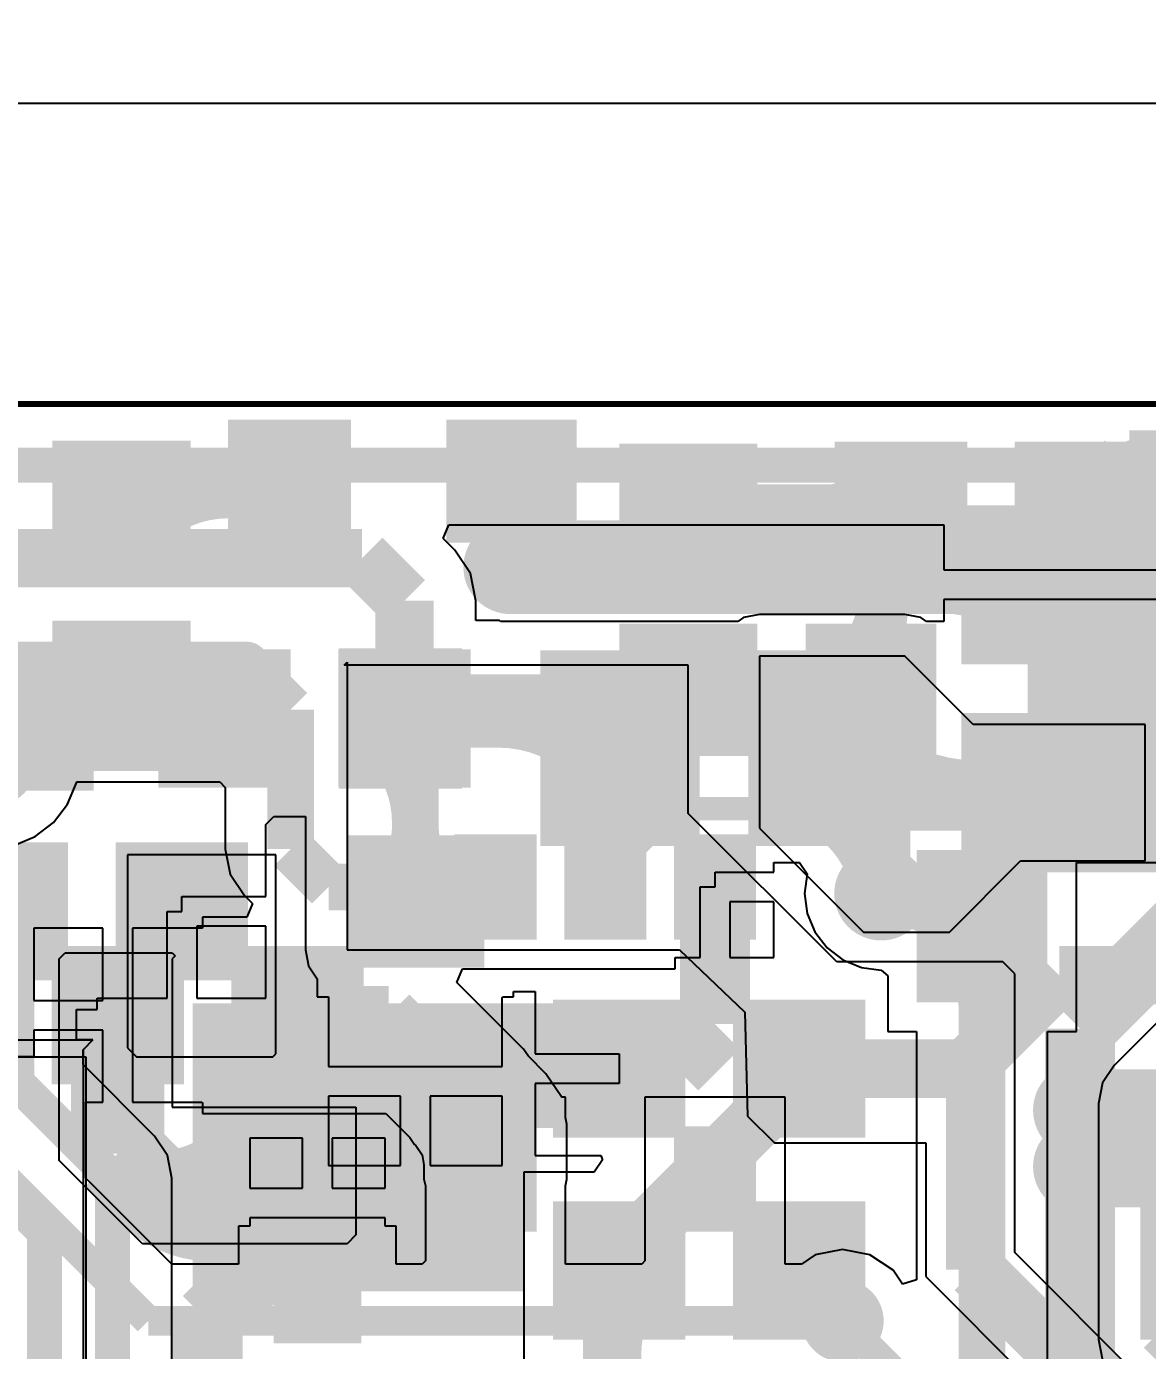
# Model space of a CAD drawing. Extents: x 56.2 to 141.8, y 48 to 96.4.
# Drawn here: x 84.3 to 93.9, y 85.12 to 96.45 of the extents above; entities that cross this region are included whole.
import ezdxf

# ---------------------------------------------------------------- set-up
doc = ezdxf.new("R2010")
doc.units = 0
doc.header["$MEASUREMENT"] = 0
doc.layers.get('0').update_dxf_attribs({"linetype": 'CONTINUOUS'})
doc.layers.get('Defpoints').update_dxf_attribs({"linetype": 'CONTINUOUS'})
for name, color, linetype in [('BOTTOMLAYER', 5, 'CONTINUOUS'), ('BOTTOMPASTE', 16, 'CONTINUOUS'), ('BOTTOMSOLDER', 6, 'CONTINUOUS'), ('KEEPOUTLAYER', 6, 'CONTINUOUS'), ('MULTILAYER', 9, 'CONTINUOUS'), ('TOPLAYER', 1, 'CONTINUOUS'), ('TOPPASTE', 8, 'CONTINUOUS'), ('TOPSOLDER', 216, 'CONTINUOUS')]:
    doc.layers.add(name, color=color, linetype=linetype)
doc.dimstyles.get("Standard").update_dxf_attribs({"dimtxt": 1, "dimasz": 0.18, "dimexe": 0.18, "dimexo": 0.0625, "dimgap": 0.09, "dimtad": 0, "dimtih": 1, "dimtoh": 1, "dimzin": 0, "dimdsep": 46, "dimtxsty": 'Standard', "dimcen": 0.09, "dimclrd": 1, "dimclre": 1, "dimclrt": 3, "dimadec": 0, "dimazin": 0, "dimtfac": 1, "dimtofl": 0, "dimtmove": 0, "dimatfit": 3, "dimfxl": 1, "dimtolj": 1, "dimtzin": 0, "dimarcsym": 0})

# ---------------------------------------------------------------- blocks, each defined once
blk = doc.blocks.new('*D2')
at = {"color": 1, "linetype": 'Continuous', "lineweight": -2, "transparency": 16777216}
for p, q in [((68.072, 91.724), (68.072, 95.973)), ((133.375, 91.7), (133.375, 95.973)), ((68.252, 95.793), (98.717, 95.793)), ((133.195, 95.793), (102.73, 95.793))]:
    blk.add_line(p, q, dxfattribs=at)
at = {"color": 1, "linetype": 'Continuous', "transparency": 16777216}
for points in [[(68.252, 95.823), (68.252, 95.763), (68.072, 95.793)], [(133.195, 95.823), (133.195, 95.763), (133.375, 95.793)]]:
    blk.add_solid(points, dxfattribs=at)
at = {"layer": 'Defpoints', "color": 0, "linetype": 'Continuous', "transparency": 16777216}
for p in [(133.375, 95.793), (68.072, 91.661), (133.375, 91.638)]:
    blk.add_point(p, dxfattribs=at)
at = {"color": 3, "linetype": 'Continuous', "transparency": 16777216, "insert": (100.724, 95.793), "char_height": 1, "attachment_point": 5}
blk.add_mtext('\\A1;65.30', dxfattribs=at)

msp = doc.modelspace()

# ---------------------------------------------------------------- linework, layer by layer
at = {"layer": 'BOTTOMLAYER'}
for p, q in [((84.652922, 89.791764), (84.728494, 89.974212)), ((84.728494, 89.974212), (84.729521, 89.982002)), ((84.729521, 89.982002), (85.955396, 89.982002)), ((85.955396, 89.982002), (85.955393, 89.982002)), ((85.955393, 89.982002), (86.002426, 89.934969)), ((85.955396, 89.982002), (85.955396, 89.982002)), ((86.002426, 89.934969), (86.002426, 89.408)), ((84.532706, 89.635094), (84.652922, 89.791764)), ((84.376036, 89.514878), (84.532706, 89.635094)), ((84.193588, 89.439305), (84.376036, 89.514878)), ((86.002426, 89.408), (86.045114, 89.1934)), ((90.1954, 89.08321), (90.1954, 89.21021)), ((90.1954, 89.21021), (90.699336, 89.21021)), ((90.699336, 89.21021), (90.699336, 89.293784)), ((90.699336, 89.293784), (90.919653, 89.293784)), ((90.919653, 89.293784), (90.984532, 89.196682)), ((90.984532, 89.196682), (90.962193, 89.027)), ((93.288599, 87.847602), (93.288599, 89.293784)), ((93.288599, 89.293784), (95.849397, 89.293784)), ((86.045114, 89.1934), (86.166673, 89.011473)), ((90.0684, 88.479198), (90.0684, 89.08321)), ((90.0684, 89.08321), (90.1954, 89.08321)), ((86.166673, 89.011473), (86.235215, 88.942931)), ((90.962193, 89.027), (90.984532, 88.857315)), ((86.235215, 88.942931), (86.186612, 88.825598)), ((90.699336, 88.95621), (90.3224, 88.95621)), ((90.3224, 88.95621), (90.3224, 88.479198)), ((90.699336, 88.479198), (90.699336, 88.95621)), ((90.984532, 88.857315), (91.050029, 88.699198)), ((86.186612, 88.825598), (85.807004, 88.825598)), ((85.807004, 88.825598), (85.807004, 88.729602)), ((84.955002, 88.729599), (84.363001, 88.729599)), ((84.363001, 88.729599), (84.363001, 88.1126)), ((84.955002, 88.1126), (84.955002, 88.729599)), ((85.800999, 88.729599), (85.209002, 88.729599)), ((85.209002, 88.729599), (85.209002, 87.9856)), ((85.807004, 88.729602), (85.800999, 88.729602)), ((85.800999, 88.729602), (85.800999, 88.729599)), ((91.050029, 88.699198), (91.154217, 88.563417)), ((94.747768, 88.691032), (93.612338, 87.555601)), ((84.582, 88.4682), (84.6328, 88.519)), ((84.6328, 88.519), (85.5472, 88.519)), ((85.5472, 88.519), (85.5726, 88.4936)), ((91.154217, 88.563417), (91.289998, 88.459229)), ((84.582, 86.741), (84.582, 88.4682)), ((85.5726, 88.4936), (85.5472, 88.4682)), ((85.5472, 88.4682), (85.5472, 87.1982)), ((89.855535, 88.383199), (89.855535, 88.479198)), ((89.855535, 88.479198), (90.0684, 88.479198)), ((90.3224, 88.479198), (90.699336, 88.479198)), ((91.289998, 88.459229), (91.448115, 88.393732)), ((87.986283, 88.265866), (88.034886, 88.383199)), ((88.034886, 88.383199), (89.855535, 88.383199)), ((91.448115, 88.393732), (91.617797, 88.371393)), ((91.617797, 88.371393), (91.674201, 88.321929)), ((91.674201, 88.321929), (91.674201, 87.847602)), ((88.557176, 87.694973), (87.986283, 88.265866)), ((84.363001, 88.1126), (84.955002, 88.1126)), ((85.209002, 87.9856), (85.209002, 87.241601)), ((84.955002, 87.8586), (84.363001, 87.8586)), ((84.363001, 87.8586), (84.363001, 87.63)), ((84.955002, 87.241601), (84.955002, 87.8586)), ((91.674201, 87.847602), (91.920626, 87.847602)), ((91.920626, 87.847602), (91.920626, 85.720733)), ((93.042174, 84.94128), (93.042174, 87.847602)), ((93.042174, 87.847602), (93.288599, 87.847602)), ((68.1228, 87.63), (84.8106, 87.63)), ((84.363001, 87.63), (80.89347, 87.63)), ((84.8106, 87.63), (84.8106, 71.8312)), ((88.595954, 87.636939), (88.557176, 87.694973)), ((88.748375, 87.484519), (88.595954, 87.636939)), ((93.612338, 87.555601), (93.512879, 87.406752)), ((88.880988, 87.286054), (88.748375, 87.484519)), ((93.512879, 87.406752), (93.477954, 87.231169)), ((88.881555, 87.283201), (88.880988, 87.286054)), ((88.915735, 87.283201), (88.881555, 87.283201)), ((88.915735, 87.111362), (88.915735, 87.283201)), ((90.795335, 87.283201), (89.595465, 87.283201)), ((89.595465, 87.283201), (89.595465, 85.945551)), ((90.795335, 85.945551), (90.795335, 87.283201)), ((84.8106, 86.590596), (84.8106, 87.241601)), ((84.8106, 87.241601), (84.955002, 87.241601)), ((85.209002, 87.241601), (85.800999, 87.241601)), ((85.5472, 87.1982), (87.122, 87.1982)), ((85.800999, 87.241601), (85.800997, 87.241601)), ((85.800997, 87.241601), (85.807004, 87.235594)), ((85.800999, 87.241601), (85.800999, 87.241601)), ((85.807004, 87.235594), (85.807004, 87.145602)), ((87.122, 87.1982), (87.122, 86.106)), ((93.477954, 87.231169), (93.477954, 85.209431)), ((85.807004, 87.145602), (87.376249, 87.145602)), ((87.376249, 87.145602), (87.583861, 86.93799)), ((88.927554, 87.051944), (88.915735, 87.111362)), ((88.927554, 86.683266), (88.927554, 87.051944)), ((86.6648, 86.932602), (86.212799, 86.932602)), ((86.212799, 86.932602), (86.212799, 86.505603)), ((86.6648, 86.505603), (86.6648, 86.932602)), ((87.370801, 86.932602), (86.9188, 86.932602)), ((86.9188, 86.932602), (86.9188, 86.505603)), ((87.370801, 86.505603), (87.370801, 86.932602)), ((87.583861, 86.93799), (87.622639, 86.879956)), ((87.622639, 86.879956), (87.622637, 86.879956)), ((87.622637, 86.879956), (87.628301, 86.879397)), ((87.628301, 86.879397), (87.687079, 86.791429)), ((85.2932, 86.0298), (84.582, 86.741)), ((87.687079, 86.791429), (87.704046, 86.706133)), ((87.704046, 86.706133), (87.704046, 86.58319)), ((85.54545, 85.855744), (84.8106, 86.590596)), ((88.927554, 86.682946), (88.927617, 86.683266)), ((88.927617, 86.683266), (88.927554, 86.683266)), ((88.927554, 86.58319), (88.927554, 86.682946)), ((86.212799, 86.505603), (86.6648, 86.505603)), ((86.9188, 86.505603), (87.370801, 86.505603)), ((87.704046, 86.58319), (87.715865, 86.523772)), ((87.715865, 86.523772), (87.715865, 85.883181)), ((88.915735, 86.523772), (88.927554, 86.58319)), ((88.915735, 85.883181), (88.915735, 86.523772)), ((87.370801, 86.251603), (86.212799, 86.251603)), ((86.212799, 86.251603), (86.212799, 86.178601)), ((87.370801, 86.178601), (87.370801, 86.251603)), ((86.212799, 86.178601), (86.1168, 86.178601)), ((86.1168, 86.178601), (86.1168, 85.855744)), ((87.4668, 86.178601), (87.370801, 86.178601)), ((87.4668, 85.855744), (87.4668, 86.178601)), ((87.0458, 86.0298), (85.2932, 86.0298)), ((87.122, 86.106), (87.0458, 86.0298)), ((89.595465, 85.945551), (89.595462, 85.945548)), ((89.595462, 85.945548), (89.595465, 85.945548)), ((89.595465, 85.945548), (89.595462, 85.883181)), ((90.795335, 85.945548), (90.795338, 85.945551)), ((90.795338, 85.945551), (90.795335, 85.945551)), ((90.795338, 85.883178), (90.795335, 85.945548)), ((91.053491, 85.934588), (90.935495, 85.855744)), ((91.2876, 85.981154), (91.053491, 85.934588)), ((91.521709, 85.934588), (91.2876, 85.981154)), ((91.720175, 85.801975), (91.521709, 85.934588)), ((86.1168, 85.855744), (85.54545, 85.855744)), ((87.688425, 85.855744), (87.4668, 85.855744)), ((87.715865, 85.883184), (87.688425, 85.855744)), ((87.715865, 85.883181), (87.715865, 85.883184)), ((87.715865, 85.883181), (87.715865, 85.883181)), ((88.915738, 85.883181), (88.915735, 85.883181)), ((88.915738, 85.855744), (88.915738, 85.883181)), ((89.568028, 85.855744), (88.915738, 85.855744)), ((89.595462, 85.883181), (89.568028, 85.855744)), ((90.795338, 85.855746), (90.795338, 85.883178)), ((90.795338, 85.855744), (90.795338, 85.855746)), ((90.935495, 85.855744), (90.795338, 85.855744)), ((91.799095, 85.683865), (91.720175, 85.801975)), ((91.920626, 85.720733), (91.799095, 85.683865)), ((93.477954, 85.209431), (93.512879, 85.033848))]:
    msp.add_line(p, q, dxfattribs=at)
for points, const_width in [([(93.378404, 92.329), (93.742406, 92.693002)], 0.599999), ([(93.742406, 92.693002), (94.234, 92.693002)], 0.599999), ([(88.453011, 91.821), (88.453011, 92.5576)], 0.599999), ([(85.09, 92.438604), (86.741, 92.438604)], 0.399999), ([(93.378404, 92.329), (93.431411, 92.275993)], 0.599999), ([(90.051004, 92.329), (91.531389, 92.329)], 0.399999), ([(91.632989, 90.805), (91.632989, 92.3544)], 0.399999), ([(93.431411, 90.7796), (93.431411, 92.275993)], 0.599999), ([(83.8708, 90.9828), (86.1822, 90.9828)], 0.399999), ([(86.1822, 90.9828), (86.5632, 90.6018)], 0.399999), ([(87.5284, 90.7034), (90.0938, 90.7034)], 0.399999), ([(86.5632, 89.408), (86.5632, 90.6018)], 0.399999), ([(80.8736, 90.17), (83.9978, 90.17)], 0.800001), ([(89.213395, 89.125415), (89.84058, 89.752599)], 0.2), ([(89.84058, 89.752599), (98.896599, 89.752599)], 0.2), ([(86.5632, 89.408), (86.88799, 89.08321)], 0.399999), ([(90.1954, 87.9094), (90.1954, 89.08321)], 0.599999), ([(93.3196, 87.871496), (94.525904, 89.0778)], 0.599999), ([(86.88799, 89.08321), (88.3158, 89.08321)], 0.399999), ([(91.6178, 89.027), (92.456, 89.027)], 0.499999), ([(92.4814, 84.709), (92.4814, 88.7476)], 0.399999), ([(93.936769, 87.231169), (95.0722, 88.3666)], 0.2), ([(85.082002, 86.799798), (85.082002, 87.9856)], 0.800001), ([(86.622004, 87.9856), (87.4014, 87.9856)], 0.499999), ([(87.4014, 87.9856), (88.124601, 87.262398)], 0.499999), ([(89.8398, 87.5538), (90.1954, 87.9094)], 0.599999), ([(93.3196, 87.1728), (93.3196, 87.871496)], 0.599999), ([(88.8746, 87.5538), (89.8398, 87.5538)], 0.599999), ([(88.124601, 87.243143), (88.124601, 87.262398)], 0.499999), ([(88.124601, 87.243143), (88.3158, 87.051944)], 0.499999), ([(93.3196, 84.978075), (93.3196, 87.1728)], 0.599999), ([(88.3158, 86.58319), (88.3158, 87.051944)], 0.499999), ([(93.936769, 85.209431), (93.936769, 87.231169)], 0.2), ([(85.082002, 86.799798), (85.453197, 86.428603)], 0.800001), ([(83.940198, 86.773202), (85.344, 85.3694)], 0.254), ([(85.453197, 86.428603), (86.7918, 86.428603)], 0.800001), ([(85.344, 85.3694), (86.7918, 85.3694)], 0.254), ([(86.7918, 85.3694), (91.2876, 85.3694)], 0.254), ([(93.3196, 84.978075), (93.995075, 84.3026)], 0.599999), ([(93.936769, 85.209431), (94.2086, 84.9376)], 0.2)]:
    msp.add_lwpolyline(points, dxfattribs=dict(at, const_width=const_width))
for points, const_width in [([(93.394799, 92.345396, -0.198912), (94.234, 92.693002)], 0.599999), ([(93.471322, 92.247545, -0.270654), (94.23397, 92.693002)], 0.599999), ([(86.393889, 92.716701, -0.198912), (85.722506, 92.438604)], 0.399999), ([(91.600218, 92.515982, -0.198912), (91.148802, 92.329)], 0.399999), ([(85.327782, 92.14962, -0.198912), (86.025452, 92.438604)], 0.399999), ([(90.589567, 92.329, -0.198912), (90.179182, 92.498987)], 0.399999), ([(90.179182, 92.12422, -0.198912), (90.673565, 92.329)], 0.399999), ([(91.146864, 92.329, -0.198912), (91.600218, 92.141215)], 0.399999), ([(93.210931, 92.161929, -0.198912), (93.431411, 91.629641)], 0.599999), ([(91.632989, 91.265565, -0.198912), (91.974985, 92.091218)], 0.399999), ([(91.632989, 91.645821, -0.198912), (91.34952, 90.961469)], 0.399999), ([(84.002075, 90.9828, -0.198912), (84.903018, 90.609618)], 0.399999), ([(85.333576, 90.615595, -0.20709), (86.182134, 90.9828)], 0.399999), ([(89.754418, 90.958985, -0.198912), (89.137381, 90.7034)], 0.399999), ([(87.662101, 90.441498, -0.198912), (88.294385, 90.7034)], 0.399999), ([(89.466687, 90.7034, -0.198912), (89.754418, 90.584218)], 0.399999), ([(89.538302, 89.450321, -0.198912), (89.2556, 89.333222)], 0.2), ([(89.405536, 89.183286, -0.198912), (89.500479, 89.412498)], 0.2), ([(91.617841, 89.027, -0.217249), (92.324956, 88.704539)], 0.499999), ([(92.299531, 88.472932, -0.198912), (92.4814, 88.033865)], 0.399999), ([(92.4814, 88.033865, -0.198912), (92.663269, 88.472932)], 0.399999), ([(87.141063, 87.9856, -0.198912), (86.774033, 88.137629)], 0.499999), ([(86.774033, 87.833571, -0.198912), (87.141063, 87.9856)], 0.499999), ([(88.055214, 87.31253, -0.198912), (88.315863, 86.683266)], 0.499999), ([(86.295718, 86.876705, -0.249398), (85.453228, 86.428603)], 0.800001), ([(86.862511, 86.746489, -0.198912), (86.095068, 86.428603)], 0.800001), ([(86.146869, 86.337336, -0.311092), (85.408414, 86.473386)], 0.800001)]:
    msp.add_lwpolyline(points, format="xyb", dxfattribs=dict(at, const_width=const_width))
for points, const_width in [([(86.293889, 92.716701, 1), (86.493888, 92.716701, 1)], 0.2), ([(91.500218, 92.515982, 1), (91.700218, 92.515982, 1)], 0.2), ([(85.622506, 92.438604, 1), (85.822506, 92.438604, 1)], 0.2), ([(85.925452, 92.438604, 1), (86.125451, 92.438604, 1)], 0.2), ([(90.079182, 92.498987, 1), (90.279182, 92.498987, 1)], 0.2), ([(93.2448, 92.345396, 1), (93.544799, 92.345396, 1)], 0.299999), ([(90.489568, 92.329, 1), (90.689567, 92.329, 1)], 0.2), ([(90.573565, 92.329, 1), (90.773565, 92.329, 1)], 0.2), ([(91.046864, 92.329, 1), (91.246863, 92.329, 1)], 0.2), ([(91.048802, 92.329, 1), (91.248801, 92.329, 1)], 0.2), ([(93.321322, 92.247545, 1), (93.621322, 92.247545, 1)], 0.299999), ([(93.060931, 92.161929, 1), (93.360931, 92.161929, 1)], 0.299999), ([(85.227782, 92.14962, 1), (85.427782, 92.14962, 1)], 0.2), ([(90.079182, 92.12422, 1), (90.279182, 92.12422, 1)], 0.2), ([(91.500218, 92.141215, 1), (91.700218, 92.141215, 1)], 0.2), ([(91.874985, 92.091218, 1), (92.074985, 92.091218, 1)], 0.2), ([(88.2928, 91.821, 1), (88.5928, 91.821, 1)], 0.299999), ([(93.281411, 91.629641, 1), (93.58141, 91.629641, 1)], 0.299999), ([(91.532989, 91.645821, 1), (91.732989, 91.645821, 1)], 0.2), ([(91.532989, 91.265565, 1), (91.732989, 91.265565, 1)], 0.2), ([(86.082134, 90.9828, 1), (86.282134, 90.9828, 1)], 0.2), ([(89.654418, 90.958985, 1), (89.854418, 90.958985, 1)], 0.2), ([(91.24952, 90.961469, 1), (91.44952, 90.961469, 1)], 0.2), ([(88.194385, 90.7034, 1), (88.394385, 90.7034, 1)], 0.2), ([(89.037381, 90.7034, 1), (89.237381, 90.7034, 1)], 0.2), ([(89.366687, 90.7034, 1), (89.566686, 90.7034, 1)], 0.2), ([(84.803018, 90.609618, 1), (85.003018, 90.609618, 1)], 0.2), ([(85.233576, 90.615595, 1), (85.433576, 90.615595, 1)], 0.2), ([(89.654418, 90.584218, 1), (89.854418, 90.584218, 1)], 0.2), ([(87.562101, 90.441498, 1), (87.7621, 90.441498, 1)], 0.2), ([(89.488302, 89.450321, 1), (89.588302, 89.450321, 1)], 0.1), ([(89.2056, 89.333222, 1), (89.3056, 89.333222, 1)], 0.1), ([(89.450479, 89.412498, 1), (89.550479, 89.412498, 1)], 0.1), ([(91.4678, 89.027, 1), (91.7678, 89.027, 1)], 0.299999), ([(89.355536, 89.183286, 1), (89.455536, 89.183286, 1)], 0.1), ([(91.492842, 89.027, 1), (91.742839, 89.027, 1)], 0.249999), ([(92.199958, 88.704539, 1), (92.449955, 88.704539, 1)], 0.249999), ([(92.199531, 88.472932, 1), (92.399531, 88.472932, 1)], 0.2), ([(92.563269, 88.472932, 1), (92.763269, 88.472932, 1)], 0.2), ([(86.649034, 88.137629, 1), (86.899031, 88.137629, 1)], 0.249999), ([(87.016064, 87.9856, 1), (87.266061, 87.9856, 1)], 0.249999), ([(87.016064, 87.9856, 1), (87.266061, 87.9856, 1)], 0.249999), ([(92.3814, 88.033865, 1), (92.5814, 88.033865, 1)], 0.2), ([(92.3814, 88.033865, 1), (92.5814, 88.033865, 1)], 0.2), ([(86.649034, 87.833571, 1), (86.899031, 87.833571, 1)], 0.249999), ([(88.7246, 87.5538, 1), (89.0246, 87.5538, 1)], 0.299999), ([(87.930215, 87.31253, 1), (88.180212, 87.31253, 1)], 0.249999), ([(93.1696, 87.1728, 1), (93.4696, 87.1728, 1)], 0.299999), ([(86.095718, 86.876705, 1), (86.495717, 86.876705, 1)], 0.399999), ([(86.0628, 86.932602, 1), (86.362799, 86.932602, 1)], 0.299999), ([(86.662511, 86.746489, 1), (87.062511, 86.746489, 1)], 0.399999), ([(86.6418, 86.8172, 1), (86.9418, 86.8172, 1)], 0.299999), ([(88.190865, 86.683266, 1), (88.440862, 86.683266, 1)], 0.249999), ([(93.1696, 86.6902, 1), (93.4696, 86.6902, 1)], 0.299999), ([(85.208415, 86.473386, 1), (85.608414, 86.473386, 1)], 0.399999), ([(85.253228, 86.428603, 1), (85.653227, 86.428603, 1)], 0.399999), ([(85.895068, 86.428603, 1), (86.295067, 86.428603, 1)], 0.399999), ([(85.946869, 86.337336, 1), (86.346868, 86.337336, 1)], 0.399999), ([(85.956, 86.428603, 1), (86.256, 86.428603, 1)], 0.299999), ([(91.162602, 85.3694, 1), (91.412598, 85.3694, 1)], 0.249999)]:
    msp.add_lwpolyline(points, format="xyb", close=True, dxfattribs=dict(at, const_width=const_width))
for points in [[(86.127989, 92.1326), (86.97799, 92.1326), (86.127989, 92.9826), (86.97799, 92.9826)], [(87.995811, 92.1326), (88.910211, 92.1326), (87.995811, 92.9826), (88.910211, 92.9826)], [(85.605399, 91.872003), (85.605399, 92.802004), (84.625401, 91.872003), (84.625401, 92.802004)], [(90.456799, 91.846603), (90.456799, 92.776604), (89.476801, 91.846603), (89.476801, 92.776604)], [(91.322601, 91.813601), (92.252602, 91.813601), (91.322601, 92.793599), (92.252602, 92.793599)], [(92.862603, 91.813601), (93.792604, 91.813601), (92.862603, 92.793599), (93.792604, 92.793599)], [(85.605399, 90.332001), (85.605399, 91.262002), (84.625401, 90.332001), (84.625401, 91.262002)], [(90.456799, 90.306601), (90.456799, 91.236602), (89.476801, 90.306601), (89.476801, 91.236602)], [(91.074189, 90.3224), (91.988589, 90.3224), (91.074189, 91.2368), (91.988589, 91.2368)], [(92.974211, 90.3224), (93.888611, 90.3224), (92.974211, 91.2368), (93.888611, 91.2368)], [(87.078, 90.025601), (87.928, 90.025601), (87.078, 91.025599), (87.928, 91.025599)], [(88.565736, 88.733198), (88.565736, 89.433222), (88.065864, 88.733198), (88.065864, 89.433222)], [(89.505536, 88.733198), (89.505536, 89.433222), (89.005664, 88.733198), (89.005664, 89.433222)], [(90.445336, 88.733198), (90.445336, 89.433222), (89.945464, 88.733198), (89.945464, 89.433222)], [(92.0242, 88.197601), (92.9386, 88.197601), (92.0242, 89.297599), (92.9386, 89.297599)], [(84.617001, 87.495601), (85.547002, 87.495601), (84.617001, 88.475599), (85.547002, 88.475599)], [(86.157003, 87.495601), (87.087004, 87.495601), (86.157003, 88.475599), (87.087004, 88.475599)], [(88.565736, 86.233178), (88.565736, 86.933202), (88.065864, 86.233178), (88.065864, 86.933202)], [(90.445336, 86.233178), (90.445336, 86.933202), (89.945464, 86.233178), (89.945464, 86.933202)], [(87.116801, 86.078604), (87.116801, 86.678602), (86.466799, 86.078604), (86.466799, 86.678602)], [(87.116801, 85.228603), (87.116801, 85.828602), (86.466799, 85.228603), (86.466799, 85.828602)]]:
    msp.add_solid(points, dxfattribs=at)
at = {"layer": 'BOTTOMPASTE'}
for points in [[(86.127989, 92.1326), (86.97799, 92.1326), (86.127989, 92.9826), (86.97799, 92.9826)], [(87.995811, 92.1326), (88.910211, 92.1326), (87.995811, 92.9826), (88.910211, 92.9826)], [(85.605399, 91.872003), (85.605399, 92.802004), (84.625401, 91.872003), (84.625401, 92.802004)], [(90.456799, 91.846603), (90.456799, 92.776604), (89.476801, 91.846603), (89.476801, 92.776604)], [(91.322601, 91.813601), (92.252602, 91.813601), (91.322601, 92.793599), (92.252602, 92.793599)], [(92.862603, 91.813601), (93.792604, 91.813601), (92.862603, 92.793599), (93.792604, 92.793599)], [(85.605399, 90.332001), (85.605399, 91.262002), (84.625401, 90.332001), (84.625401, 91.262002)], [(90.456799, 90.306601), (90.456799, 91.236602), (89.476801, 90.306601), (89.476801, 91.236602)], [(91.074189, 90.3224), (91.988589, 90.3224), (91.074189, 91.2368), (91.988589, 91.2368)], [(92.974211, 90.3224), (93.888611, 90.3224), (92.974211, 91.2368), (93.888611, 91.2368)], [(87.078, 90.025601), (87.928, 90.025601), (87.078, 91.025599), (87.928, 91.025599)], [(88.565736, 88.733198), (88.565736, 89.433222), (88.065864, 88.733198), (88.065864, 89.433222)], [(89.505536, 88.733198), (89.505536, 89.433222), (89.005664, 88.733198), (89.005664, 89.433222)], [(90.445336, 88.733198), (90.445336, 89.433222), (89.945464, 88.733198), (89.945464, 89.433222)], [(92.0242, 88.197601), (92.9386, 88.197601), (92.0242, 89.297599), (92.9386, 89.297599)], [(84.617001, 87.495601), (85.547002, 87.495601), (84.617001, 88.475599), (85.547002, 88.475599)], [(86.157003, 87.495601), (87.087004, 87.495601), (86.157003, 88.475599), (87.087004, 88.475599)], [(88.565736, 86.233178), (88.565736, 86.933202), (88.065864, 86.233178), (88.065864, 86.933202)], [(90.445336, 86.233178), (90.445336, 86.933202), (89.945464, 86.233178), (89.945464, 86.933202)], [(87.116801, 86.078604), (87.116801, 86.678602), (86.466799, 86.078604), (86.466799, 86.678602)], [(87.116801, 85.228603), (87.116801, 85.828602), (86.466799, 85.228603), (86.466799, 85.828602)]]:
    msp.add_solid(points, dxfattribs=at)
at = {"layer": 'BOTTOMSOLDER'}
for points, const_width in [([(94.0332, 92.693002, 1), (94.4348, 92.693002, 1)], 0.401599), ([(88.242, 91.821, 1), (88.6436, 91.821, 1)], 0.401599), ([(83.797, 90.17, 1), (84.1986, 90.17, 1)], 0.401599), ([(91.417, 89.027, 1), (91.8186, 89.027, 1)], 0.401599), ([(88.6738, 87.5538, 1), (89.0754, 87.5538, 1)], 0.401599), ([(93.1188, 87.1728, 1), (93.5204, 87.1728, 1)], 0.401599), ([(86.012, 86.932602, 1), (86.413599, 86.932602, 1)], 0.401599), ([(86.591, 86.8172, 1), (86.9926, 86.8172, 1)], 0.401599), ([(93.1188, 86.6902, 1), (93.5204, 86.6902, 1)], 0.401599), ([(85.9052, 86.428603, 1), (86.3068, 86.428603, 1)], 0.401599), ([(91.111802, 85.3694, 1), (91.463398, 85.3694, 1)], 0.351599)]:
    msp.add_lwpolyline(points, format="xyb", close=True, dxfattribs=dict(at, const_width=const_width))
for points in [[(86.026389, 92.031), (87.07959, 92.031), (86.026389, 93.0842), (87.07959, 93.0842)], [(87.894211, 92.031), (89.011811, 92.031), (87.894211, 93.0842), (89.011811, 93.0842)], [(85.706999, 91.770403), (85.706999, 92.903604), (84.523801, 91.770403), (84.523801, 92.903604)], [(90.558399, 91.745003), (90.558399, 92.878204), (89.375201, 91.745003), (89.375201, 92.878204)], [(91.221001, 91.712001), (92.354202, 91.712001), (91.221001, 92.895199), (92.354202, 92.895199)], [(92.761003, 91.712001), (93.894204, 91.712001), (92.761003, 92.895199), (93.894204, 92.895199)], [(85.706999, 90.230401), (85.706999, 91.363602), (84.523801, 90.230401), (84.523801, 91.363602)], [(90.558399, 90.205001), (90.558399, 91.338202), (89.375201, 90.205001), (89.375201, 91.338202)], [(90.972589, 90.2208), (92.090189, 90.2208), (90.972589, 91.3384), (92.090189, 91.3384)], [(92.872611, 90.2208), (93.990211, 90.2208), (92.872611, 91.3384), (93.990211, 91.3384)], [(86.9764, 89.924001), (88.0296, 89.924001), (86.9764, 91.127199), (88.0296, 91.127199)], [(88.667336, 88.631598), (88.667336, 89.534822), (87.964264, 88.631598), (87.964264, 89.534822)], [(89.607136, 88.631598), (89.607136, 89.534822), (88.904064, 88.631598), (88.904064, 89.534822)], [(90.546936, 88.631598), (90.546936, 89.534822), (89.843864, 88.631598), (89.843864, 89.534822)], [(91.9226, 88.096001), (93.0402, 88.096001), (91.9226, 89.399199), (93.0402, 89.399199)], [(84.515401, 87.394001), (85.648602, 87.394001), (84.515401, 88.577199), (85.648602, 88.577199)], [(86.055403, 87.394001), (87.188604, 87.394001), (86.055403, 88.577199), (87.188604, 88.577199)], [(88.667336, 86.131578), (88.667336, 87.034802), (87.964264, 86.131578), (87.964264, 87.034802)], [(90.546936, 86.131578), (90.546936, 87.034802), (89.843864, 86.131578), (89.843864, 87.034802)], [(87.167601, 86.027804), (87.167601, 86.729402), (86.415999, 86.027804), (86.415999, 86.729402)], [(87.167601, 85.177803), (87.167601, 85.879402), (86.415999, 85.177803), (86.415999, 85.879402)]]:
    msp.add_solid(points, dxfattribs=at)
at = {"layer": 'KEEPOUTLAYER', "const_width": 0.05}
msp.add_lwpolyline([(69.9516, 93.218), (131.318, 93.218)], dxfattribs=at)
at = {"layer": 'MULTILAYER'}
for points, const_width in [([(88.2928, 91.821, 1), (88.5928, 91.821, 1)], 0.299999), ([(91.4678, 89.027, 1), (91.7678, 89.027, 1)], 0.299999), ([(88.7246, 87.5538, 1), (89.0246, 87.5538, 1)], 0.299999), ([(93.1696, 87.1728, 1), (93.4696, 87.1728, 1)], 0.299999), ([(86.0628, 86.932602, 1), (86.362799, 86.932602, 1)], 0.299999), ([(86.6418, 86.8172, 1), (86.9418, 86.8172, 1)], 0.299999), ([(93.1696, 86.6902, 1), (93.4696, 86.6902, 1)], 0.299999), ([(85.956, 86.428603, 1), (86.256, 86.428603, 1)], 0.299999), ([(91.162602, 85.3694, 1), (91.412598, 85.3694, 1)], 0.249999)]:
    msp.add_lwpolyline(points, format="xyb", close=True, dxfattribs=dict(at, const_width=const_width))
at = {"layer": 'TOPLAYER'}
for p, q in [((87.869276, 92.065874), (87.917879, 92.183207)), ((87.917879, 92.183207), (92.1528, 92.183207)), ((92.1528, 92.183207), (92.1528, 91.796598)), ((87.968978, 91.966171), (87.869276, 92.065874)), ((88.101592, 91.767706), (87.968978, 91.966171)), ((88.148157, 91.533596), (88.101592, 91.767706)), ((92.1528, 91.796598), (94.1308, 91.796598)), ((88.148157, 91.365598), (88.148157, 91.533596)), ((94.1308, 91.542598), (92.1528, 91.542598)), ((92.1528, 91.542598), (92.1528, 91.356599)), ((88.351403, 91.365598), (88.148157, 91.365598)), ((88.360405, 91.356599), (88.351403, 91.365601)), ((88.351403, 91.365601), (88.351403, 91.365598)), ((88.451604, 91.356599), (88.360405, 91.356599)), ((88.451604, 91.356597), (88.451604, 91.356599)), ((90.391803, 91.356597), (88.451604, 91.356597)), ((90.439837, 91.388692), (90.391803, 91.356597)), ((90.5764, 91.415857), (90.439837, 91.388692)), ((91.821, 91.415857), (90.5764, 91.415857)), ((91.957563, 91.388692), (91.821, 91.415857)), ((92.005597, 91.356597), (91.957563, 91.388692)), ((92.091596, 91.356597), (92.005597, 91.356597)), ((92.1528, 91.356599), (92.091596, 91.356599)), ((92.091596, 91.356599), (92.091596, 91.356597)), ((87.0204, 90.9828), (87.0458, 91.0082)), ((87.0458, 91.0082), (87.0458, 88.5444)), ((91.821, 91.059), (90.5764, 91.059)), ((90.5764, 91.059), (90.5764, 89.5858)), ((92.4052, 90.4748), (91.821, 91.059)), ((89.9668, 90.9828), (87.0204, 90.9828)), ((89.9668, 89.7128), (89.9668, 90.9828)), ((93.8784, 90.4748), (92.4052, 90.4748)), ((93.8784, 89.3064), (93.8784, 90.4748)), ((86.350404, 89.618599), (86.417404, 89.685602)), ((86.417404, 89.685602), (86.688943, 89.685602)), ((86.688943, 89.685602), (86.688943, 88.5444)), ((91.2368, 88.4428), (89.9668, 89.7128)), ((86.350399, 89.595795), (86.350401, 89.595797)), ((86.350399, 89.0016), (86.350399, 89.595795)), ((86.350401, 89.595797), (86.350404, 89.618599)), ((86.350401, 89.595797), (86.350401, 89.595797)), ((86.350401, 89.595797), (86.350401, 89.595797)), ((86.350404, 89.618599), (86.350404, 89.618599)), ((90.5764, 89.5858), (91.4654, 88.6968)), ((86.4362, 89.3572), (85.1662, 89.3572)), ((85.1662, 89.3572), (85.1662, 87.7062)), ((86.4362, 87.6554), (86.4362, 89.3572)), ((92.202, 88.6968), (92.8116, 89.3064)), ((92.8116, 89.3064), (93.8784, 89.3064)), ((85.631398, 88.8746), (85.631398, 89.0016)), ((85.631398, 89.0016), (86.350399, 89.0016)), ((85.504398, 88.130601), (85.504398, 88.8746)), ((85.504398, 88.8746), (85.631398, 88.8746)), ((86.350399, 88.7476), (85.758398, 88.7476)), ((85.758398, 88.7476), (85.758398, 88.130601)), ((86.350399, 88.130601), (86.350399, 88.7476)), ((91.4654, 88.6968), (92.202, 88.6968)), ((86.688943, 88.5444), (86.716108, 88.407837)), ((87.0458, 88.5444), (89.8906, 88.5444)), ((89.8906, 88.5444), (90.4494, 88.011)), ((86.716108, 88.407837), (86.790002, 88.297245)), ((92.6592, 88.4428), (91.2368, 88.4428)), ((92.7608, 88.3412), (92.6592, 88.4428)), ((86.790002, 88.297245), (86.790002, 88.143799)), ((92.7608, 85.9536), (92.7608, 88.3412)), ((88.469998, 88.143799), (88.469998, 88.187543)), ((88.469998, 88.187543), (88.655601, 88.187543)), ((88.655601, 88.187543), (88.655601, 87.6554)), ((84.906396, 88.034602), (84.906396, 88.130598)), ((84.906396, 88.130598), (84.906399, 88.130598)), ((84.906399, 88.130598), (84.912398, 88.130598)), ((84.912398, 88.130598), (84.9962, 88.130601)), ((84.9962, 88.130601), (84.996203, 88.130598)), ((84.996203, 88.130598), (84.996203, 88.130601)), ((84.996203, 88.130601), (85.504398, 88.130601)), ((85.758398, 88.130601), (86.350399, 88.130601)), ((86.790002, 88.143799), (86.885998, 88.143799)), ((86.885998, 88.143799), (86.885998, 88.143796)), ((86.885998, 88.143796), (86.885998, 88.137797)), ((86.885998, 88.137797), (86.886001, 88.053995)), ((88.374002, 88.053995), (88.374004, 88.137797)), ((88.374004, 88.137797), (88.380004, 88.143799)), ((88.374004, 88.137797), (88.374004, 88.137797)), ((88.380004, 88.143799), (88.469998, 88.143799)), ((84.728192, 87.774089), (84.728192, 88.034602)), ((84.728192, 88.034602), (84.906396, 88.034602)), ((86.886001, 88.053995), (86.885998, 88.053992)), ((86.885998, 88.053992), (86.886001, 88.053992)), ((86.886001, 88.053992), (86.886001, 87.545796)), ((88.373999, 88.053992), (88.374002, 88.053995)), ((88.373999, 87.545796), (88.373999, 88.053992)), ((88.374002, 88.053995), (88.374002, 88.053995)), ((88.374002, 88.053995), (88.374002, 88.053995)), ((90.4494, 88.011), (90.4748, 87.122)), ((68.165289, 87.774089), (84.869711, 87.774089)), ((84.869711, 87.774089), (84.728192, 87.774089)), ((84.869711, 87.774089), (84.7852, 87.689578)), ((84.7852, 87.689578), (84.869711, 87.774089)), ((84.7852, 87.689578), (84.7852, 71.755)), ((84.7852, 87.563559), (84.7852, 87.689578)), ((85.1662, 87.7062), (85.2424, 87.63)), ((85.2424, 87.63), (86.4108, 87.63)), ((86.4108, 87.63), (86.4362, 87.6554)), ((88.655601, 87.6554), (89.374602, 87.6554)), ((89.374602, 87.6554), (89.374602, 87.4014)), ((85.397348, 86.951411), (84.7852, 87.563559)), ((86.886001, 87.545796), (88.373999, 87.545796)), ((89.374602, 87.4014), (88.655601, 87.4014)), ((88.655601, 87.4014), (88.655601, 86.784401)), ((87.503, 87.291796), (86.886001, 87.291796)), ((86.886001, 87.291796), (86.886001, 86.699796)), ((87.503, 86.699796), (87.503, 87.291796)), ((88.373999, 87.291796), (87.757, 87.291796)), ((87.757, 87.291796), (87.757, 86.699796)), ((88.373999, 86.699796), (88.373999, 87.291796)), ((90.4748, 87.122), (90.7034, 86.8934)), ((85.507858, 86.786021), (85.397348, 86.951411)), ((90.7034, 86.8934), (91.9988, 86.8934)), ((91.9988, 86.8934), (91.9988, 85.7504)), ((85.546664, 86.590932), (85.507858, 86.786021)), ((88.655601, 86.784401), (89.216514, 86.784401)), ((89.232092, 86.746796), (89.161534, 86.641198)), ((89.216514, 86.784401), (89.232092, 86.746796)), ((85.546664, 77.962895), (85.546664, 86.590932)), ((86.886001, 86.699796), (87.503, 86.699796)), ((87.757, 86.699796), (88.373999, 86.699796)), ((89.161534, 86.641198), (88.559597, 86.641198)), ((88.559597, 86.641198), (88.559597, 84.961202)), ((94.2848, 84.4296), (92.7608, 85.9536)), ((91.9988, 85.7504), (93.853, 83.8962))]:
    msp.add_line(p, q, dxfattribs=at)
for points, const_width in [([(94.127935, 92.799068, -0.198912), (93.87187, 92.693002)], 0.299999), ([(93.87187, 92.693002, -0.198912), (94.127935, 92.586937)], 0.299999), ([(92.18673, 91.821, -0.198912), (92.859522, 91.542321)], 0.800001), ([(93.494791, 91.471608, -0.198912), (94.173164, 91.7526)], 0.599999), ([(87.536404, 91.069658, -0.198912), (87.384374, 90.702628)], 0.499999), ([(87.688433, 90.702628, -0.198912), (87.536404, 91.069658)], 0.499999), ([(88.055463, 90.5256, -0.198912), (87.688433, 90.677629)], 0.499999), ([(83.927089, 90.240711, -0.198912), (84.492229, 90.4748)], 0.800001), ([(87.688433, 90.373571, -0.198912), (88.055463, 90.5256)], 0.499999), ([(88.345899, 90.5256, -0.198912), (89.148255, 90.193254)], 0.499999), ([(92.444504, 89.8652, -0.198912), (91.359591, 90.314587)], 0.599999), ([(87.34902, 90.313218, -0.198912), (87.63, 89.63487)], 0.399999), ([(91.227219, 90.273421, -0.30237), (91.6178, 89.686605)], 0.499999), ([(92.788809, 90.087587, -0.198912), (92.251921, 89.8652)], 0.599999), ([(92.369719, 89.8652, -0.198912), (92.788809, 89.691606)], 0.599999), ([(91.034225, 89.81217, -0.30237), (91.6178, 88.935397)], 0.499999), ([(87.63, 89.598566, -0.198912), (87.442617, 89.146182)], 0.399999), ([(87.817383, 89.146182, -0.198912), (87.63, 89.598566)], 0.399999), ([(83.868656, 88.626861, -0.198912), (84.218396, 87.782517)], 0.299999), ([(83.868656, 88.626861, -0.198912), (84.218396, 87.782517)], 0.299999), ([(84.218396, 88.395729, -0.198912), (84.314134, 88.626864)], 0.299999), ([(84.218396, 88.395729, -0.198912), (84.314134, 88.626864)], 0.299999), ([(91.433663, 87.5284, -0.198912), (91.066633, 87.680429)], 0.499999), ([(90.699603, 87.503401, -0.198912), (90.510807, 87.047608)], 0.499999), ([(91.066633, 87.376371, -0.198912), (91.433663, 87.5284)], 0.499999), ([(94.651726, 87.228149, -0.201994), (93.374461, 86.6902)], 0.700001), ([(86.7156, 86.7918, -0.198912), (86.32047, 85.837867)], 0.599999), ([(86.7918, 86.8172, -0.198912), (86.432591, 85.949988)], 0.599999), ([(86.918787, 86.436185, -0.408759), (86.106, 86.428603)], 0.599999), ([(89.589597, 85.826199, -0.198912), (89.80187, 86.338672)], 0.499999), ([(89.589597, 85.826199, -0.198912), (89.80187, 86.338672)], 0.499999), ([(89.589597, 85.826199, -0.198912), (89.80187, 86.338672)], 0.499999), ([(89.315793, 85.115179, -0.198912), (89.526626, 85.624172)], 0.499999), ([(89.315793, 85.115179, -0.198912), (89.526626, 85.624172)], 0.499999), ([(89.315793, 85.115179, -0.198912), (89.526626, 85.624172)], 0.499999)]:
    msp.add_lwpolyline(points, format="xyb", dxfattribs=dict(at, const_width=const_width))
for points, const_width in [([(81.2038, 92.693002), (94.234, 92.693002)], 0.299999), ([(76.395196, 91.8972), (87.1728, 91.8972)], 0.499999), ([(87.1728, 91.8972), (87.536404, 91.533596)], 0.499999), ([(88.4428, 91.821), (93.422198, 91.821)], 0.800001), ([(93.1418, 91.669598), (93.224802, 91.7526)], 0.599999), ([(93.224802, 91.7526), (102.835799, 91.7526)], 0.599999), ([(87.536404, 90.5256), (87.536404, 91.533596)], 0.499999), ([(87.583203, 90.572399), (87.739604, 90.7288)], 0.399999), ([(83.9978, 90.17), (84.3026, 90.4748)], 0.800001), ([(84.3026, 90.4748), (85.971002, 90.4748)], 0.800001), ([(87.536404, 90.5256), (87.583203, 90.572399)], 0.399999), ([(87.536404, 90.5256), (87.63, 90.5256)], 0.399999), ([(87.63, 90.5256), (89.4334, 90.5256)], 0.499999), ([(87.5832, 90.572399), (87.583203, 90.572399)], 0.399999), ([(87.583203, 90.572397), (87.583203, 90.572399)], 0.399999), ([(87.583203, 90.572397), (87.63, 90.5256)], 0.399999), ([(87.63, 88.958798), (87.63, 90.5256)], 0.399999), ([(91.161601, 90.144597), (91.440998, 89.8652)], 0.499999), ([(91.0082, 89.8652), (91.440998, 89.8652)], 0.599999), ([(91.440998, 89.8652), (93.5482, 89.8652)], 0.599999), ([(91.440998, 89.8652), (91.6178, 89.688398)], 0.499999), ([(91.6178, 89.027), (91.6178, 89.688398)], 0.499999), ([(84.218396, 87.409404), (84.218396, 88.8492)], 0.299999), ([(92.423902, 87.609904), (93.1418, 88.327801)], 0.499999), ([(93.1418, 88.327801), (99.950816, 88.327801)], 0.499999), ([(92.342399, 87.5284), (92.423902, 87.609904)], 0.499999), ([(92.423902, 85.807898), (92.423902, 87.609904)], 0.499999), ([(90.914604, 87.5284), (92.342399, 87.5284)], 0.499999), ([(79.2226, 87.3506), (84.2772, 87.3506)], 0.299999), ([(84.218396, 87.409404), (84.2772, 87.3506)], 0.299999), ([(84.2772, 87.3506), (85.036868, 86.590932)], 0.299999), ([(89.315793, 85.852594), (90.787604, 87.324405)], 0.499999), ([(93.3196, 87.1728), (94.734002, 87.1728)], 0.700001), ([(83.7946, 86.7918), (84.455, 86.1314)], 0.299999), ([(93.374398, 86.6902), (94.251402, 86.6902)], 0.700001), ([(85.036868, 77.751732), (85.036868, 86.590932)], 0.299999), ([(85.852, 85.3694), (86.9188, 86.4362)], 0.599999), ([(84.455, 77.4446), (84.455, 86.1314)], 0.299999), ([(89.315793, 80.9244), (89.315793, 85.852594)], 0.499999), ([(92.423902, 85.807898), (94.113185, 84.118615)], 0.499999), ([(90.885195, 85.7718), (91.287597, 85.369397)], 0.254), ([(85.852, 78.2574), (85.852, 85.3694)], 0.599999), ([(91.287597, 85.369397), (93.128384, 83.528611)], 0.254)]:
    msp.add_lwpolyline(points, dxfattribs=dict(at, const_width=const_width))
for points, const_width in [([(93.796871, 92.693002, 1), (93.946868, 92.693002, 1)], 0.15), ([(93.796871, 92.693002, 1), (93.946868, 92.693002, 1)], 0.15), ([(91.98673, 91.821, 1), (92.386729, 91.821, 1)], 0.399999), ([(88.2928, 91.821, 1), (88.5928, 91.821, 1)], 0.299999), ([(94.023165, 91.7526, 1), (94.323164, 91.7526, 1)], 0.299999), ([(92.659523, 91.542321, 1), (93.059522, 91.542321, 1)], 0.399999), ([(93.344792, 91.471608, 1), (93.644791, 91.471608, 1)], 0.299999), ([(87.411405, 91.069658, 1), (87.661402, 91.069658, 1)], 0.249999), ([(87.411405, 91.069658, 1), (87.661402, 91.069658, 1)], 0.249999), ([(87.259376, 90.702628, 1), (87.509373, 90.702628, 1)], 0.249999), ([(87.563434, 90.702628, 1), (87.813431, 90.702628, 1)], 0.249999), ([(87.563434, 90.677629, 1), (87.813431, 90.677629, 1)], 0.249999), ([(84.292229, 90.4748, 1), (84.692228, 90.4748, 1)], 0.399999), ([(87.930464, 90.5256, 1), (88.180461, 90.5256, 1)], 0.249999), ([(87.930464, 90.5256, 1), (88.180461, 90.5256, 1)], 0.249999), ([(88.220901, 90.5256, 1), (88.470897, 90.5256, 1)], 0.249999), ([(83.727089, 90.240711, 1), (84.127089, 90.240711, 1)], 0.399999), ([(87.563434, 90.373571, 1), (87.813431, 90.373571, 1)], 0.249999), ([(91.209592, 90.314587, 1), (91.509591, 90.314587, 1)], 0.299999), ([(87.24902, 90.313218, 1), (87.44902, 90.313218, 1)], 0.2), ([(89.023256, 90.193254, 1), (89.273253, 90.193254, 1)], 0.249999), ([(91.102221, 90.273421, 1), (91.352218, 90.273421, 1)], 0.249999), ([(92.638809, 90.087587, 1), (92.938808, 90.087587, 1)], 0.299999), ([(92.101921, 89.8652, 1), (92.401921, 89.8652, 1)], 0.299999), ([(92.219719, 89.8652, 1), (92.519718, 89.8652, 1)], 0.299999), ([(92.294504, 89.8652, 1), (92.594504, 89.8652, 1)], 0.299999), ([(90.909226, 89.81217, 1), (91.159223, 89.81217, 1)], 0.249999), ([(92.638809, 89.691606, 1), (92.938808, 89.691606, 1)], 0.299999), ([(91.492802, 89.686605, 1), (91.742798, 89.686605, 1)], 0.249999), ([(87.53, 89.63487, 1), (87.73, 89.63487, 1)], 0.2), ([(87.53, 89.598566, 1), (87.73, 89.598566, 1)], 0.2), ([(87.53, 89.598566, 1), (87.73, 89.598566, 1)], 0.2), ([(87.342617, 89.146182, 1), (87.542616, 89.146182, 1)], 0.2), ([(87.717384, 89.146182, 1), (87.917383, 89.146182, 1)], 0.2), ([(91.4678, 89.027, 1), (91.7678, 89.027, 1)], 0.299999), ([(91.492802, 88.935397, 1), (91.742798, 88.935397, 1)], 0.249999), ([(84.239136, 88.626864, 1), (84.389133, 88.626864, 1)], 0.15), ([(84.239136, 88.626864, 1), (84.389133, 88.626864, 1)], 0.15), ([(84.143398, 88.395729, 1), (84.293395, 88.395729, 1)], 0.15), ([(84.143398, 88.395729, 1), (84.293395, 88.395729, 1)], 0.15), ([(84.143398, 87.782517, 1), (84.293395, 87.782517, 1)], 0.15), ([(84.143398, 87.782517, 1), (84.293395, 87.782517, 1)], 0.15), ([(88.7246, 87.5538, 1), (89.0246, 87.5538, 1)], 0.299999), ([(90.941634, 87.680429, 1), (91.191631, 87.680429, 1)], 0.249999), ([(90.574604, 87.503401, 1), (90.824601, 87.503401, 1)], 0.249999), ([(91.308664, 87.5284, 1), (91.558661, 87.5284, 1)], 0.249999), ([(91.308664, 87.5284, 1), (91.558661, 87.5284, 1)], 0.249999), ([(90.941634, 87.376371, 1), (91.191631, 87.376371, 1)], 0.249999), ([(93.1696, 87.1728, 1), (93.4696, 87.1728, 1)], 0.299999), ([(90.385809, 87.047608, 1), (90.635806, 87.047608, 1)], 0.249999), ([(86.0628, 86.932602, 1), (86.362799, 86.932602, 1)], 0.299999), ([(86.5656, 86.7918, 1), (86.8656, 86.7918, 1)], 0.299999), ([(86.6418, 86.8172, 1), (86.9418, 86.8172, 1)], 0.299999), ([(86.6418, 86.8172, 1), (86.9418, 86.8172, 1)], 0.299999), ([(93.1696, 86.6902, 1), (93.4696, 86.6902, 1)], 0.299999), ([(93.199461, 86.6902, 1), (93.549462, 86.6902, 1)], 0.349999), ([(85.956, 86.428603, 1), (86.256, 86.428603, 1)], 0.299999), ([(85.956, 86.428603, 1), (86.256, 86.428603, 1)], 0.299999), ([(86.768788, 86.436185, 1), (87.068787, 86.436185, 1)], 0.299999), ([(89.676872, 86.338672, 1), (89.926869, 86.338672, 1)], 0.249999), ([(89.676872, 86.338672, 1), (89.926869, 86.338672, 1)], 0.249999), ([(89.676872, 86.338672, 1), (89.926869, 86.338672, 1)], 0.249999), ([(86.282591, 85.949988, 1), (86.58259, 85.949988, 1)], 0.299999), ([(86.17047, 85.837867, 1), (86.47047, 85.837867, 1)], 0.299999), ([(89.464599, 85.826199, 1), (89.714596, 85.826199, 1)], 0.249999), ([(89.464599, 85.826199, 1), (89.714596, 85.826199, 1)], 0.249999), ([(89.464599, 85.826199, 1), (89.714596, 85.826199, 1)], 0.249999), ([(89.401627, 85.624172, 1), (89.651624, 85.624172, 1)], 0.249999), ([(89.401627, 85.624172, 1), (89.651624, 85.624172, 1)], 0.249999), ([(89.401627, 85.624172, 1), (89.651624, 85.624172, 1)], 0.249999), ([(91.162602, 85.3694, 1), (91.412598, 85.3694, 1)], 0.249999), ([(89.190794, 85.115179, 1), (89.440791, 85.115179, 1)], 0.249999), ([(89.190794, 85.115179, 1), (89.440791, 85.115179, 1)], 0.249999), ([(89.190794, 85.115179, 1), (89.440791, 85.115179, 1)], 0.249999)]:
    msp.add_lwpolyline(points, format="xyb", close=True, dxfattribs=dict(at, const_width=const_width))
for points in [[(92.4068, 92.249597), (92.4068, 91.089599), (93.8768, 92.249597), (93.8768, 91.089599)], [(85.531401, 90.035601), (86.461402, 90.035601), (85.531401, 91.015599), (86.461402, 91.015599)], [(87.071403, 90.035601), (88.001404, 90.035601), (87.071403, 91.015599), (88.001404, 91.015599)], [(83.845603, 90.010201), (84.775604, 90.010201), (83.845603, 90.990199), (84.775604, 90.990199)], [(89.961598, 91.006597), (88.8016, 91.006597), (89.961598, 89.536598), (88.8016, 89.536598)], [(91.7416, 91.006597), (90.581602, 91.006597), (91.7416, 89.536598), (90.581602, 89.536598)], [(92.4068, 90.469596), (92.4068, 89.309598), (93.8768, 90.469596), (93.8768, 89.309598)], [(87.140001, 89.423799), (87.140001, 88.493798), (88.119999, 89.423799), (88.119999, 88.493798)], [(84.556397, 89.364599), (83.626396, 89.364599), (84.556397, 88.384601), (83.626396, 88.384601)], [(86.096399, 89.364599), (85.166398, 89.364599), (86.096399, 88.384601), (85.166398, 88.384601)], [(85.725, 85.6234), (88.5698, 85.6234), (85.725, 88.0872), (88.5698, 88.0872)], [(86.886001, 87.0204), (89.839797, 87.0204), (86.886001, 88.0872), (89.839797, 88.0872)], [(88.909601, 87.038401), (89.839602, 87.038401), (88.909601, 88.018399), (89.839602, 88.018399)], [(90.449603, 87.038401), (91.379604, 87.038401), (90.449603, 88.018399), (91.379604, 88.018399)], [(87.140001, 87.883797), (87.140001, 86.953796), (88.119999, 87.883797), (88.119999, 86.953796)], [(89.839597, 86.291199), (88.909596, 86.291199), (89.839597, 85.311201), (88.909596, 85.311201)], [(91.379599, 86.291199), (90.449598, 86.291199), (91.379599, 85.311201), (90.449598, 85.311201)]]:
    msp.add_solid(points, dxfattribs=at)
at = {"layer": 'TOPPASTE'}
for points in [[(92.4068, 92.249597), (92.4068, 91.089599), (93.8768, 92.249597), (93.8768, 91.089599)], [(85.531401, 90.035601), (86.461402, 90.035601), (85.531401, 91.015599), (86.461402, 91.015599)], [(87.071403, 90.035601), (88.001404, 90.035601), (87.071403, 91.015599), (88.001404, 91.015599)], [(83.845603, 90.010201), (84.775604, 90.010201), (83.845603, 90.990199), (84.775604, 90.990199)], [(89.961598, 91.006597), (88.8016, 91.006597), (89.961598, 89.536598), (88.8016, 89.536598)], [(91.7416, 91.006597), (90.581602, 91.006597), (91.7416, 89.536598), (90.581602, 89.536598)], [(92.4068, 90.469596), (92.4068, 89.309598), (93.8768, 90.469596), (93.8768, 89.309598)], [(87.140001, 89.423799), (87.140001, 88.493798), (88.119999, 89.423799), (88.119999, 88.493798)], [(84.556397, 89.364599), (83.626396, 89.364599), (84.556397, 88.384601), (83.626396, 88.384601)], [(86.096399, 89.364599), (85.166398, 89.364599), (86.096399, 88.384601), (85.166398, 88.384601)], [(88.909601, 87.038401), (89.839602, 87.038401), (88.909601, 88.018399), (89.839602, 88.018399)], [(90.449603, 87.038401), (91.379604, 87.038401), (90.449603, 88.018399), (91.379604, 88.018399)], [(87.140001, 87.883797), (87.140001, 86.953796), (88.119999, 87.883797), (88.119999, 86.953796)], [(89.839597, 86.291199), (88.909596, 86.291199), (89.839597, 85.311201), (88.909596, 85.311201)], [(91.379599, 86.291199), (90.449598, 86.291199), (91.379599, 85.311201), (90.449598, 85.311201)]]:
    msp.add_solid(points, dxfattribs=at)
at = {"layer": 'TOPSOLDER'}
for points, const_width in [([(94.0332, 92.693002, 1), (94.4348, 92.693002, 1)], 0.401599), ([(88.242, 91.821, 1), (88.6436, 91.821, 1)], 0.401599), ([(83.797, 90.17, 1), (84.1986, 90.17, 1)], 0.401599), ([(91.417, 89.027, 1), (91.8186, 89.027, 1)], 0.401599), ([(88.6738, 87.5538, 1), (89.0754, 87.5538, 1)], 0.401599), ([(93.1188, 87.1728, 1), (93.5204, 87.1728, 1)], 0.401599), ([(86.012, 86.932602, 1), (86.413599, 86.932602, 1)], 0.401599), ([(86.591, 86.8172, 1), (86.9926, 86.8172, 1)], 0.401599), ([(93.1188, 86.6902, 1), (93.5204, 86.6902, 1)], 0.401599), ([(85.9052, 86.428603, 1), (86.3068, 86.428603, 1)], 0.401599), ([(91.111802, 85.3694, 1), (91.463398, 85.3694, 1)], 0.351599)]:
    msp.add_lwpolyline(points, format="xyb", close=True, dxfattribs=dict(at, const_width=const_width))
for points in [[(92.3052, 92.351197), (92.3052, 90.987999), (93.9784, 92.351197), (93.9784, 90.987999)], [(83.744003, 89.908601), (84.877204, 89.908601), (83.744003, 91.091799), (84.877204, 91.091799)], [(85.429801, 89.934001), (86.563002, 89.934001), (85.429801, 91.117199), (86.563002, 91.117199)], [(86.969803, 89.934001), (88.103004, 89.934001), (86.969803, 91.117199), (88.103004, 91.117199)], [(90.063198, 91.108197), (88.7, 91.108197), (90.063198, 89.434998), (88.7, 89.434998)], [(91.8432, 91.108197), (90.480002, 91.108197), (91.8432, 89.434998), (90.480002, 89.434998)], [(92.3052, 90.571196), (92.3052, 89.207998), (93.9784, 90.571196), (93.9784, 89.207998)], [(84.657997, 89.466199), (83.524796, 89.466199), (84.657997, 88.283001), (83.524796, 88.283001)], [(86.197999, 89.466199), (85.064798, 89.466199), (86.197999, 88.283001), (85.064798, 88.283001)], [(87.038401, 89.525399), (87.038401, 88.392198), (88.221599, 89.525399), (88.221599, 88.392198)], [(88.808001, 86.936801), (89.941202, 86.936801), (88.808001, 88.119999), (89.941202, 88.119999)], [(90.348003, 86.936801), (91.481204, 86.936801), (90.348003, 88.119999), (91.481204, 88.119999)], [(87.038401, 87.985397), (87.038401, 86.852196), (88.221599, 87.985397), (88.221599, 86.852196)], [(89.941197, 86.392799), (88.807996, 86.392799), (89.941197, 85.209601), (88.807996, 85.209601)], [(91.481199, 86.392799), (90.347998, 86.392799), (91.481199, 85.209601), (90.347998, 85.209601)]]:
    msp.add_solid(points, dxfattribs=at)

# ---------------------------------------------------------------- dimensions: what is measured, and where the dimension line sits
at = {"linetype": 'Continuous'}
dim = msp.add_linear_dim(base=(133.3754, 95.792675), p1=(68.072, 91.661206), p2=(133.3754, 91.637785), dimstyle='Standard', dxfattribs=at)
dim.commit()
dim.dimension.update_dxf_attribs({"geometry": '*D2', "text_midpoint": (100.7237, 95.792675)})

doc.saveas('drawing.dxf')
